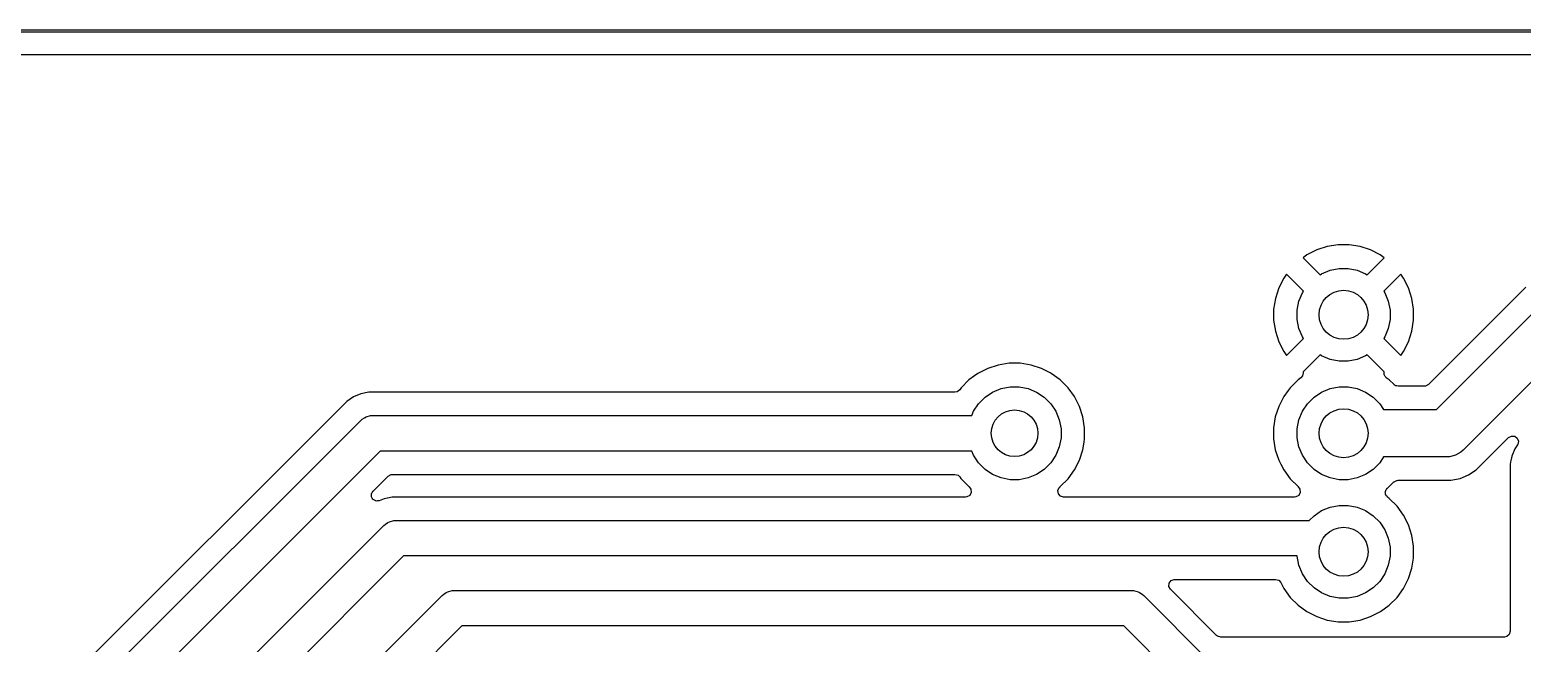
# Model space of a CAD drawing. Extents: x 101.7 to 181.8, y -136.4 to -71.3.
# Drawn here: x 132.9 to 164.88, y -84.5 to -71.35 of the extents above; entities that cross this region are included whole.
import ezdxf

# ---------------------------------------------------------------- set-up
doc = ezdxf.new("R2010")
doc.units = 0
doc.layers.add('BLACK', color=7, linetype='CONTINUOUS')

msp = doc.modelspace()

# ---------------------------------------------------------------- linework, layer by layer
at = {"layer": 'BLACK', "linetype": 'CONTINUOUS'}
for p, q in [((101.75, -71.35), (181.75, -71.35)), ((181.725, -71.4), (101.775, -71.4)), ((102.3745, -71.8755), (181.1255, -71.8755)), ((160.474197, -76.069897), (160.26383, -76.177084)), ((160.698752, -75.996934), (160.474197, -76.069897)), ((160.931948, -75.96), (160.698752, -75.996934)), ((161.168052, -75.96), (160.931948, -75.96)), ((161.401248, -75.996934), (161.168052, -75.96)), ((161.625802, -76.069897), (161.401247, -75.996934)), ((161.401247, -75.996934), (161.401248, -75.996934)), ((161.836174, -76.177087), (161.625802, -76.069897)), ((160.26383, -76.177084), (160.180894, -76.23734)), ((160.180894, -76.23734), (160.544452, -76.600898)), ((161.555547, -76.600897), (161.919105, -76.23734)), ((161.919104, -76.237338), (161.836174, -76.177087)), ((161.919105, -76.23734), (161.919104, -76.237338)), ((159.767084, -76.67383), (159.659897, -76.884197)), ((159.82734, -76.590894), (159.767084, -76.67383)), ((160.190898, -76.954452), (159.82734, -76.590894)), ((160.544452, -76.600898), (160.578603, -76.578079)), ((160.578603, -76.578079), (160.759715, -76.50306)), ((160.759715, -76.50306), (160.951983, -76.464815)), ((160.951983, -76.464815), (161.148017, -76.464815)), ((161.148017, -76.464815), (161.340285, -76.50306)), ((161.340285, -76.50306), (161.521397, -76.578079)), ((161.521397, -76.578079), (161.555547, -76.600897)), ((162.272658, -76.590893), (161.9091, -76.95445)), ((162.272658, -76.590894), (162.272658, -76.590893)), ((162.332914, -76.673828), (162.272658, -76.590894)), ((162.440102, -76.884197), (162.332914, -76.673828)), ((159.659897, -76.884197), (159.586934, -77.108752)), ((160.09306, -77.169715), (160.168079, -76.988603)), ((160.168079, -76.988603), (160.190898, -76.954452)), ((161.9091, -76.95445), (161.931921, -76.988603)), ((161.931921, -76.988603), (162.00694, -77.169715)), ((162.513065, -77.108752), (162.440102, -76.884197)), ((164.955181, -76.868585), (162.868585, -78.955181)), ((163.03958, -79.492), (165.492, -77.03958)), ((159.586934, -77.108752), (159.55, -77.341947)), ((159.55, -77.341947), (159.55, -77.578052)), ((160.054815, -77.361983), (160.09306, -77.169715)), ((160.054815, -77.558017), (160.054815, -77.361983)), ((162.00694, -77.169715), (162.045185, -77.361983)), ((162.045185, -77.361983), (162.045185, -77.558017)), ((162.55, -77.341947), (162.513065, -77.108752)), ((162.55, -77.578052), (162.55, -77.341947)), ((159.55, -77.578052), (159.586934, -77.811247)), ((160.09306, -77.750285), (160.054815, -77.558017)), ((162.045185, -77.558017), (162.00694, -77.750285)), ((162.513065, -77.811247), (162.55, -77.578052)), ((166.35921, -77.60921), (163.60921, -80.35921)), ((159.586934, -77.811247), (159.659897, -78.035802)), ((159.82734, -78.329105), (160.190897, -77.965547)), ((160.168079, -77.931397), (160.09306, -77.750285)), ((160.190897, -77.965547), (160.168079, -77.931397)), ((161.931921, -77.931397), (161.909101, -77.965548)), ((161.909101, -77.965548), (162.272658, -78.329105)), ((162.00694, -77.750285), (161.931921, -77.931397)), ((162.440102, -78.035802), (162.513065, -77.811247)), ((159.659897, -78.035802), (159.767087, -78.246174)), ((159.767087, -78.246174), (159.827338, -78.329104)), ((159.827338, -78.329104), (159.82734, -78.329105)), ((160.54445, -78.319101), (160.180893, -78.682658)), ((160.578603, -78.341921), (160.54445, -78.319101)), ((161.555548, -78.319101), (161.521397, -78.341921)), ((161.919104, -78.682657), (161.555548, -78.319101)), ((162.272658, -78.329104), (162.332914, -78.246169)), ((162.272658, -78.329105), (162.272658, -78.329104)), ((162.332914, -78.246169), (162.332918, -78.246163)), ((162.332918, -78.246163), (162.440102, -78.035802)), ((153.424003, -78.609433), (153.213566, -78.716657)), ((153.648631, -78.536446), (153.424003, -78.609433)), ((153.881903, -78.4995), (153.648631, -78.536446)), ((153.881908, -78.4995), (153.881903, -78.4995)), ((154.118092, -78.4995), (153.881908, -78.4995)), ((154.118097, -78.4995), (154.118092, -78.4995)), ((154.351368, -78.536446), (154.118097, -78.4995)), ((154.575996, -78.609433), (154.351368, -78.536446)), ((154.75846, -78.702404), (154.575996, -78.609433)), ((160.759715, -78.41694), (160.578603, -78.341921)), ((160.951983, -78.455185), (160.759715, -78.41694)), ((161.148017, -78.455185), (160.951983, -78.455185)), ((161.340285, -78.41694), (161.148017, -78.455185)), ((161.521397, -78.341921), (161.340285, -78.41694)), ((153.022487, -78.855485), (152.855482, -79.02249)), ((153.022488, -78.855485), (153.022487, -78.855485)), ((153.02249, -78.855483), (153.022488, -78.855485)), ((153.139069, -78.770783), (153.02249, -78.855483)), ((153.213566, -78.716657), (153.139069, -78.770783)), ((154.786433, -78.716657), (154.75846, -78.702404)), ((154.97751, -78.855483), (154.786433, -78.716657)), ((155.144517, -79.02249), (154.97751, -78.855483)), ((160.07249, -78.855482), (159.905485, -79.022487)), ((160.131717, -78.812451), (160.07249, -78.855482)), ((160.168084, -78.770783), (160.131717, -78.812451)), ((160.182448, -78.702405), (160.168084, -78.770783)), ((160.180893, -78.682658), (160.182448, -78.702405)), ((161.91755, -78.702404), (161.919104, -78.682657)), ((161.921869, -78.731703), (161.91755, -78.702404)), ((161.921658, -78.745199), (161.921869, -78.731703)), ((161.924544, -78.749849), (161.921658, -78.745199)), ((161.925617, -78.757122), (161.924544, -78.749849)), ((161.943264, -78.780007), (161.925617, -78.757122)), ((161.958506, -78.804562), (161.943264, -78.780007)), ((161.963193, -78.808753), (161.958506, -78.804562)), ((162.02751, -78.855483), (161.963193, -78.808753)), ((162.129652, -78.957625), (162.02751, -78.855483)), ((162.132227, -78.959928), (162.129652, -78.957625)), ((162.14785, -78.971815), (162.132227, -78.959928)), ((162.152846, -78.973282), (162.14785, -78.971815)), ((162.161615, -78.979473), (162.152846, -78.973282)), ((162.188636, -78.983791), (162.161615, -78.979473)), ((162.868585, -78.955181), (162.807262, -78.988666)), ((139.832456, -79.218822), (139.688073, -79.315295)), ((139.992871, -79.152377), (139.832456, -79.218822)), ((139.992881, -79.152374), (139.992871, -79.152377)), ((140.163177, -79.1185), (139.992881, -79.152374)), ((152.722546, -79.1185), (140.163177, -79.1185)), ((152.767533, -79.110052), (152.722546, -79.1185)), ((152.822863, -79.067387), (152.767533, -79.110052)), ((152.855482, -79.02249), (152.822863, -79.067387)), ((153.22699, -79.365607), (153.365607, -79.22699)), ((153.365607, -79.22699), (153.528603, -79.118079)), ((153.528603, -79.118079), (153.709715, -79.04306)), ((153.709715, -79.04306), (153.901983, -79.004815)), ((153.901983, -79.004815), (154.098017, -79.004815)), ((154.098017, -79.004815), (154.290285, -79.04306)), ((154.290285, -79.04306), (154.471397, -79.118079)), ((154.471397, -79.118079), (154.634393, -79.22699)), ((154.634393, -79.22699), (154.77301, -79.365607)), ((155.283343, -79.213567), (155.144517, -79.02249)), ((155.334002, -79.312991), (155.283343, -79.213567)), ((159.766657, -79.213566), (159.659433, -79.424003)), ((159.860942, -79.083795), (159.766657, -79.213566)), ((159.905483, -79.02249), (159.860942, -79.083795)), ((159.905485, -79.022488), (159.905483, -79.02249)), ((159.905485, -79.022487), (159.905485, -79.022488)), ((160.27699, -79.365607), (160.415607, -79.22699)), ((160.415607, -79.22699), (160.578603, -79.118079)), ((160.578603, -79.118079), (160.759715, -79.04306)), ((160.759715, -79.04306), (160.951983, -79.004815)), ((160.951983, -79.004815), (161.148017, -79.004815)), ((161.148017, -79.004815), (161.340285, -79.04306)), ((161.340285, -79.04306), (161.521397, -79.118079)), ((161.521397, -79.118079), (161.684393, -79.22699)), ((161.684393, -79.22699), (161.82301, -79.365607)), ((162.214889, -78.9915), (162.188636, -78.983791)), ((162.780904, -78.9915), (162.214889, -78.9915)), ((162.807262, -78.988666), (162.780904, -78.9915)), ((139.688073, -79.315295), (124.155298, -94.84807)), ((140.200285, -79.622259), (140.25, -79.619)), ((140.25, -79.619), (153.080635, -79.619)), ((153.080635, -79.619), (153.118079, -79.528603)), ((153.118079, -79.528603), (153.22699, -79.365607)), ((154.77301, -79.365607), (154.881921, -79.528603)), ((154.881921, -79.528603), (154.95694, -79.709715)), ((155.390566, -79.424003), (155.334002, -79.312991)), ((155.463553, -79.648631), (155.390566, -79.424003)), ((159.659433, -79.424003), (159.586446, -79.648631)), ((160.09306, -79.709715), (160.168079, -79.528603)), ((160.168079, -79.528603), (160.27699, -79.365607)), ((161.82301, -79.365607), (161.907464, -79.492)), ((161.907464, -79.492), (163.03958, -79.492)), ((124.570592, -95.140592), (139.980592, -79.730592)), ((139.980592, -79.730592), (140.018053, -79.69774)), ((140.018053, -79.69774), (140.018062, -79.697732)), ((140.018062, -79.697732), (140.072669, -79.666204)), ((140.072669, -79.666204), (140.104197, -79.648002)), ((140.104197, -79.648002), (140.200269, -79.622259)), ((140.200269, -79.622259), (140.200285, -79.622259)), ((154.95694, -79.709715), (154.995185, -79.901983)), ((154.995185, -79.901983), (154.995185, -80.098017)), ((155.5005, -79.881902), (155.463553, -79.648631)), ((155.5005, -80.118097), (155.5005, -79.881902)), ((159.586446, -79.648631), (159.5495, -79.881902)), ((159.5495, -79.881902), (159.5495, -80.118097)), ((160.054815, -79.901983), (160.09306, -79.709715)), ((160.054815, -80.098017), (160.054815, -79.901983)), ((154.995185, -80.098017), (154.95694, -80.290285)), ((155.463553, -80.351368), (155.489416, -80.188076)), ((155.489416, -80.188076), (155.5005, -80.118097)), ((159.5495, -80.118097), (159.586446, -80.351368)), ((160.09306, -80.290285), (160.054815, -80.098017)), ((164.033353, -80.642881), (164.583798, -80.092435)), ((164.583798, -80.092435), (164.645119, -80.058952)), ((164.645119, -80.058952), (164.71481, -80.063936)), ((164.71481, -80.063936), (164.770744, -80.105807)), ((164.77458, -80.249008), (164.718823, -80.332456)), ((164.770744, -80.105807), (164.795161, -80.171272)), ((164.780309, -80.239545), (164.77458, -80.249008)), ((164.795161, -80.171272), (164.780309, -80.239545)), ((140.407816, -80.381), (125.221, -95.567816)), ((153.080635, -80.381), (140.407816, -80.381)), ((153.118079, -80.471397), (153.080635, -80.381)), ((153.22699, -80.634393), (153.118079, -80.471397)), ((154.881921, -80.471397), (154.77301, -80.634393)), ((154.95694, -80.290285), (154.881921, -80.471397)), ((155.283343, -80.786433), (155.390568, -80.575992)), ((155.390568, -80.575992), (155.463553, -80.351368)), ((159.586446, -80.351368), (159.659433, -80.575996)), ((159.659433, -80.575996), (159.703855, -80.663178)), ((160.168079, -80.471397), (160.09306, -80.290285)), ((160.27699, -80.634393), (160.168079, -80.471397)), ((161.907464, -80.508), (161.82301, -80.634393)), ((163.25, -80.508), (161.907464, -80.508)), ((163.316307, -80.503654), (163.25, -80.508)), ((163.444403, -80.469331), (163.316307, -80.503654)), ((163.559251, -80.403023), (163.444403, -80.469331)), ((163.60921, -80.35921), (163.559251, -80.403023)), ((164.635843, -80.575996), (164.6185, -80.663178)), ((164.638642, -80.561923), (164.635843, -80.575996)), ((164.652376, -80.492876), (164.638642, -80.561923)), ((164.652377, -80.492873), (164.652376, -80.492876)), ((164.718823, -80.332456), (164.652377, -80.492872)), ((164.652377, -80.492872), (164.652377, -80.492873)), ((140.578811, -80.917819), (140.640134, -80.884334)), ((140.640134, -80.884334), (140.666492, -80.8815)), ((140.666492, -80.8815), (152.722546, -80.8815)), ((152.722546, -80.8815), (152.789585, -80.901185)), ((153.365607, -80.77301), (153.22699, -80.634393)), ((153.528603, -80.881921), (153.365607, -80.77301)), ((153.709715, -80.95694), (153.528603, -80.881921)), ((154.471397, -80.881921), (154.290285, -80.95694)), ((154.634393, -80.77301), (154.471397, -80.881921)), ((154.77301, -80.634393), (154.634393, -80.77301)), ((155.144517, -80.97751), (155.283343, -80.786433)), ((159.703855, -80.663178), (159.766657, -80.786433)), ((159.766657, -80.786433), (159.905483, -80.97751)), ((160.415607, -80.77301), (160.27699, -80.634393)), ((160.578603, -80.881921), (160.415607, -80.77301)), ((160.759715, -80.95694), (160.578603, -80.881921)), ((161.521397, -80.881921), (161.340285, -80.95694)), ((161.684393, -80.77301), (161.521397, -80.881921)), ((161.82301, -80.634393), (161.684393, -80.77301)), ((163.544169, -80.969744), (163.727704, -80.893721)), ((163.727704, -80.893721), (163.892881, -80.783353)), ((163.892881, -80.783353), (164.033353, -80.642881)), ((164.6185, -80.663178), (164.6185, -84.2445)), ((140.253187, -81.243442), (140.578811, -80.917819)), ((152.789585, -80.901185), (152.822863, -80.932613)), ((152.822863, -80.932613), (152.84984, -80.969744)), ((152.84984, -80.969744), (152.855483, -80.97751)), ((152.855483, -80.97751), (153.02249, -81.144517)), ((153.02249, -81.144517), (153.022493, -81.144519)), ((153.022493, -81.144519), (153.026195, -81.147681)), ((153.026195, -81.147681), (153.025423, -81.148584)), ((153.025423, -81.148584), (153.064694, -81.19951)), ((153.064694, -81.19951), (153.070675, -81.269123)), ((153.901983, -80.995185), (153.709715, -80.95694)), ((154.098017, -80.995185), (153.901983, -80.995185)), ((154.290285, -80.95694), (154.098017, -80.995185)), ((154.928118, -81.226853), (154.957143, -81.163297)), ((154.957143, -81.163297), (154.97396, -81.147862)), ((154.973805, -81.147681), (154.977499, -81.144524)), ((154.97396, -81.147862), (154.973805, -81.147681)), ((154.977499, -81.144524), (154.97751, -81.144517)), ((154.97751, -81.144517), (155.144517, -80.97751)), ((159.905483, -80.97751), (160.07249, -81.144517)), ((160.07249, -81.144517), (160.072493, -81.144519)), ((160.072493, -81.144519), (160.076195, -81.147681)), ((160.076195, -81.147681), (160.075423, -81.148584)), ((160.075423, -81.148584), (160.114694, -81.19951)), ((160.114694, -81.19951), (160.120675, -81.269123)), ((160.951983, -80.995185), (160.759715, -80.95694)), ((161.148017, -80.995185), (160.951983, -80.995185)), ((161.340285, -80.95694), (161.148017, -80.995185)), ((161.954095, -81.226672), (161.959425, -81.206209)), ((161.959425, -81.206209), (161.972327, -81.192118)), ((161.972327, -81.192118), (161.976833, -81.18358)), ((161.976833, -81.18358), (161.981704, -81.178836)), ((161.981704, -81.178836), (161.987019, -81.173935)), ((161.987019, -81.173935), (162.02751, -81.144517)), ((162.02751, -81.144517), (162.128988, -81.043038)), ((162.128988, -81.043038), (162.130835, -81.041336)), ((162.130835, -81.041336), (162.159989, -81.026918)), ((162.159989, -81.026918), (162.188531, -81.011334)), ((162.188531, -81.011334), (162.192331, -81.010925)), ((162.192331, -81.010925), (162.193465, -81.010365)), ((162.193465, -81.010365), (162.195458, -81.010589)), ((162.195458, -81.010589), (162.214889, -81.0085)), ((162.214889, -81.0085), (163.34933, -81.0085)), ((163.34933, -81.0085), (163.349331, -81.008499)), ((163.349331, -81.008499), (163.544169, -80.969744)), ((140.218827, -81.353062), (140.222121, -81.322594)), ((140.220885, -81.35718), (140.218827, -81.353062)), ((140.220721, -81.361786), (140.220885, -81.35718)), ((140.236364, -81.388151), (140.220721, -81.361786)), ((140.222121, -81.322594), (140.223216, -81.291961)), ((140.223216, -81.291961), (140.225904, -81.287609)), ((140.225904, -81.287609), (140.226338, -81.283598)), ((140.226338, -81.283598), (140.235058, -81.27279)), ((140.235058, -81.27279), (140.253187, -81.243442)), ((140.250063, -81.415561), (140.236364, -81.388151)), ((140.254022, -81.417913), (140.250063, -81.415561)), ((140.256373, -81.421875), (140.254022, -81.417913)), ((140.283784, -81.435596), (140.256373, -81.421875)), ((140.31013, -81.45125), (140.283784, -81.435596)), ((140.314731, -81.451088), (140.31013, -81.45125)), ((140.318852, -81.453151), (140.314731, -81.451088)), ((140.349329, -81.449874), (140.318852, -81.453151)), ((140.379957, -81.4488), (140.349329, -81.449874)), ((140.384201, -81.44739), (140.379957, -81.4488)), ((140.492876, -81.402376), (140.384201, -81.44739)), ((140.552238, -81.390568), (140.492876, -81.402376)), ((140.559806, -81.389062), (140.552238, -81.390568)), ((140.559814, -81.38906), (140.559806, -81.389062)), ((140.663177, -81.3685), (140.559814, -81.38906)), ((152.949144, -81.3685), (140.663177, -81.3685)), ((152.977232, -81.365277), (152.949144, -81.3685)), ((153.03807, -81.330919), (152.977232, -81.365277)), ((153.070675, -81.269123), (153.03807, -81.330919)), ((154.938062, -81.296011), (154.928118, -81.226853)), ((154.983817, -81.348815), (154.938062, -81.296011)), ((155.050856, -81.3685), (154.983817, -81.348815)), ((159.999144, -81.3685), (155.050856, -81.3685)), ((160.027232, -81.365277), (159.999144, -81.3685)), ((160.08807, -81.330919), (160.027232, -81.365277)), ((160.120675, -81.269123), (160.08807, -81.330919)), ((161.941817, -81.273824), (161.945467, -81.259806)), ((161.948397, -81.293919), (161.941817, -81.273824)), ((161.944228, -81.245375), (161.954095, -81.226672)), ((161.945467, -81.259806), (161.944228, -81.245375)), ((161.950207, -81.314989), (161.948397, -81.293919)), ((161.959052, -81.326459), (161.950207, -81.314989)), ((161.96356, -81.340225), (161.959052, -81.326459)), ((161.97996, -81.353573), (161.96356, -81.340225)), ((161.992872, -81.370317), (161.97996, -81.353573)), ((162.02751, -81.395483), (161.992872, -81.370317)), ((162.194517, -81.56249), (162.02751, -81.395483)), ((160.313597, -81.869), (160.415607, -81.76699)), ((160.415607, -81.76699), (160.578603, -81.658079)), ((160.578603, -81.658079), (160.759715, -81.58306)), ((160.759715, -81.58306), (160.951983, -81.544815)), ((160.951983, -81.544815), (161.148017, -81.544815)), ((161.148017, -81.544815), (161.340285, -81.58306)), ((161.340285, -81.58306), (161.521397, -81.658079)), ((161.521397, -81.658079), (161.684393, -81.76699)), ((161.684393, -81.76699), (161.82301, -81.905607)), ((162.333342, -81.753566), (162.194517, -81.56249)), ((162.440566, -81.964003), (162.333342, -81.753566)), ((127.480592, -94.980592), (140.480592, -81.980593)), ((140.480592, -81.980593), (140.518053, -81.94774)), ((140.518053, -81.94774), (140.518062, -81.947732)), ((140.518062, -81.947732), (140.572669, -81.916204)), ((140.572669, -81.916204), (140.604197, -81.898002)), ((140.604197, -81.898002), (140.700269, -81.87226)), ((140.700269, -81.87226), (140.70027, -81.87226)), ((140.70027, -81.87226), (140.75, -81.869)), ((140.75, -81.869), (160.313597, -81.869)), ((161.82301, -81.905607), (161.931921, -82.068603)), ((161.931921, -82.068603), (162.00694, -82.249715)), ((162.513553, -82.188631), (162.440566, -81.964003)), ((162.00694, -82.249715), (162.045185, -82.441983)), ((162.045185, -82.441983), (162.045185, -82.638017)), ((162.5505, -82.421902), (162.513553, -82.188631)), ((162.5505, -82.658097), (162.5505, -82.421902)), ((140.907815, -82.631), (128.131, -95.407815)), ((160.054815, -82.631), (140.907815, -82.631)), ((160.054815, -82.638017), (160.054815, -82.631)), ((160.09306, -82.830285), (160.054815, -82.638017)), ((162.045185, -82.638017), (162.00694, -82.830285)), ((162.513553, -82.891368), (162.547342, -82.678034)), ((162.547342, -82.678034), (162.5505, -82.658097)), ((157.353182, -83.156233), (157.418646, -83.131816)), ((157.418646, -83.131816), (157.427492, -83.1315)), ((157.427492, -83.1315), (159.591346, -83.1315)), ((159.591346, -83.1315), (159.658385, -83.151185)), ((160.168079, -83.011397), (160.09306, -82.830285)), ((160.27699, -83.174393), (160.168079, -83.011397)), ((161.931921, -83.011397), (161.82301, -83.174393)), ((162.00694, -82.830285), (161.931921, -83.011397)), ((162.333343, -83.326433), (162.440568, -83.115992)), ((162.440568, -83.115992), (162.513553, -82.891368)), ((141.730592, -83.480592), (141.768053, -83.44774)), ((141.768053, -83.44774), (141.768062, -83.447732)), ((141.768062, -83.447732), (141.822669, -83.416204)), ((141.822669, -83.416204), (141.854197, -83.398002)), ((141.854197, -83.398002), (141.950269, -83.372259)), ((141.950269, -83.372259), (141.950285, -83.372259)), ((141.950285, -83.372259), (142, -83.369)), ((142, -83.369), (156.5, -83.369)), ((156.5, -83.369), (156.549715, -83.372259)), ((156.549715, -83.372259), (156.549731, -83.372259)), ((156.549731, -83.372259), (156.645803, -83.398002)), ((156.645803, -83.398002), (156.67733, -83.416204)), ((156.67733, -83.416204), (156.731938, -83.447732)), ((156.731938, -83.447732), (156.731946, -83.44774)), ((156.731946, -83.44774), (156.769408, -83.480592)), ((157.306326, -83.281858), (157.31131, -83.212166)), ((157.339811, -83.343181), (157.306326, -83.281858)), ((157.31131, -83.212166), (157.353182, -83.156233)), ((158.32881, -84.332181), (157.339811, -83.343181)), ((159.658385, -83.151185), (159.701831, -83.199205)), ((159.701831, -83.199205), (159.766657, -83.326433)), ((159.766657, -83.326433), (159.905483, -83.51751)), ((160.415607, -83.31301), (160.27699, -83.174393)), ((160.578603, -83.421921), (160.415607, -83.31301)), ((160.759715, -83.49694), (160.578603, -83.421921)), ((161.521397, -83.421921), (161.340285, -83.49694)), ((161.684393, -83.31301), (161.521397, -83.421921)), ((161.82301, -83.174393), (161.684393, -83.31301)), ((162.194517, -83.51751), (162.333343, -83.326433)), ((130.730592, -94.480592), (141.730592, -83.480592)), ((156.769408, -83.480592), (158.157815, -84.869)), ((159.905483, -83.51751), (160.07249, -83.684517)), ((160.07249, -83.684517), (160.263567, -83.823343)), ((160.951983, -83.535185), (160.759715, -83.49694)), ((161.148017, -83.535185), (160.951983, -83.535185)), ((161.340285, -83.49694), (161.148017, -83.535185)), ((161.836433, -83.823343), (162.02751, -83.684517)), ((162.02751, -83.684517), (162.194517, -83.51751)), ((160.263567, -83.823343), (160.362991, -83.874002)), ((160.362991, -83.874002), (160.474003, -83.930566)), ((160.474003, -83.930566), (160.474005, -83.930566)), ((160.474005, -83.930566), (160.474008, -83.930568)), ((160.474008, -83.930568), (160.594412, -83.969689)), ((160.594412, -83.969689), (160.698631, -84.003553)), ((160.698631, -84.003553), (160.931903, -84.0405)), ((160.931903, -84.0405), (160.931908, -84.0405)), ((160.931908, -84.0405), (161.168097, -84.0405)), ((161.168097, -84.0405), (161.401368, -84.003553)), ((161.401368, -84.003553), (161.625992, -83.930568)), ((161.625992, -83.930568), (161.836433, -83.823343)), ((142.157816, -84.131), (131.381, -94.907816)), ((156.342184, -84.131), (142.157816, -84.131)), ((157.730592, -85.519407), (156.342184, -84.131)), ((158.349452, -84.348815), (158.32881, -84.332181)), ((158.416491, -84.3685), (158.349452, -84.348815)), ((164.4945, -84.3685), (158.416491, -84.3685)), ((164.546011, -84.357294), (164.4945, -84.3685)), ((164.598815, -84.311539), (164.546011, -84.357294)), ((164.6185, -84.2445), (164.598815, -84.311539))]:
    msp.add_line(p, q, dxfattribs=at)
at = {"layer": 'BLACK'}
for centre, radius in [((161.05, -77.46), 0.525), ((161.05, -77.46), 0.525), ((154, -80), 0.5), ((161.05, -80), 0.525), ((161.05, -80), 0.525), ((161.05, -82.54), 0.525), ((161.05, -82.54), 0.525)]:
    msp.add_circle(centre, radius, dxfattribs=at)
at = {"layer": 'WHITE'}
for centre, radius in [((161.05, -77.46), 0.525), ((154, -80), 0.5), ((161.05, -80), 0.525), ((161.05, -82.54), 0.525)]:
    msp.add_circle(centre, radius, dxfattribs=at)

doc.saveas('drawing.dxf')
